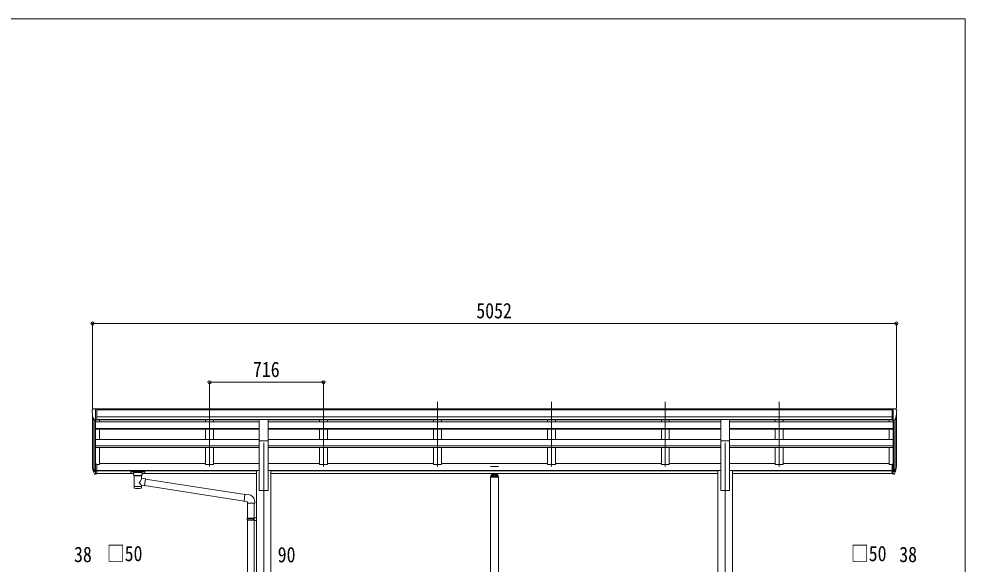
# Model space of a CAD drawing. Units: millimetres at full size. Extents: x -5590 to 5652, y -3902 to 3858.
# Drawn here: x -576 to 5370, y 434 to 3858 of the extents above; entities that cross this region are included whole.
import ezdxf
from ezdxf.enums import TextEntityAlignment as Align

# ---------------------------------------------------------------- set-up
doc = ezdxf.new("R2010")
doc.units = ezdxf.units.MM
doc.header["$LTSCALE"] = 20
doc.header["$PDMODE"] = 32
doc.header["$PDSIZE"] = 20
for name, color, linetype, lineweight in [('0-1_本体', 4, 'Continuous', 9), ('0-2_部品', 7, 'Continuous', 9), ('0-8_PARTS2', 2, 'Continuous', 9), ('0-A_寸法', 7, 'Continuous', 9), ('1-1_GLASS', 4, 'Continuous', 9), ('1-2_GLASS_SEAL', 7, 'Continuous', 9), ('F-0_240', 7, 'Continuous', 9)]:
    doc.layers.add(name, color=color, linetype=linetype, lineweight=lineweight)
doc.styles.add('ＭＳ ゴシック', font='')
doc.styles.get('ＭＳ ゴシック').set_extended_font_data('MS Gothic')

msp = doc.modelspace()

# ---------------------------------------------------------------- linework, layer by layer
at = {"layer": '0-1_本体'}
for p, q in [((-114.01, 1058.67), (-114.01, 1371.44)), ((-87.51, 1408.19), (4911.49, 1408.19)), ((-87.51, 1402.85), (4911.49, 1402.85)), ((4937.99, 1058.67), (4937.99, 1371.44)), ((-109.73, 1352.64), (-109.73, 1034.41)), ((-100.01, 1337.29), (-100.01, 1016.41)), ((-94.01, 1336.81), (-94.01, 1060.84)), ((934.49, 1328.02), (-94.01, 1328.02)), ((-87.51, 1359.32), (4911.49, 1359.32)), ((-87.51, 1341.65), (4911.49, 1341.65)), ((934.49, 1339.27), (-87.51, 1339.27)), ((-69.01, 1328.02), (-69.01, 1339.27)), ((596.99, 1339.21), (596.99, 1328.02)), ((646.99, 1339.21), (646.99, 1328.02)), ((989.49, 1339.27), (3834.49, 1339.27)), ((989.49, 1328.02), (3834.49, 1328.02)), ((1312.99, 1339.21), (1312.99, 1328.02)), ((1362.99, 1339.21), (1362.99, 1328.02)), ((2028.99, 1339.21), (2028.99, 1328.02)), ((2078.99, 1339.21), (2078.99, 1328.02)), ((2744.99, 1339.21), (2744.99, 1328.02)), ((2794.99, 1339.21), (2794.99, 1328.02)), ((3460.99, 1339.21), (3460.99, 1328.02)), ((3510.99, 1339.21), (3510.99, 1328.02)), ((3889.49, 1339.27), (4911.49, 1339.27)), ((3889.49, 1328.02), (4917.99, 1328.02)), ((4176.99, 1339.21), (4176.99, 1328.02)), ((4226.99, 1339.21), (4226.99, 1328.02)), ((4892.99, 1328.02), (4892.99, 1339.27)), ((4917.99, 1336.81), (4917.99, 1060.84)), ((4923.99, 1337.29), (4923.99, 1016.41)), ((4933.71, 1352.64), (4933.71, 1034.41)), ((934.49, 1286.09), (-94.01, 1286.09)), ((934.49, 1284.59), (-94.01, 1284.59)), ((934.49, 1280.39), (-94.01, 1280.39)), ((-69.01, 1216.66), (-69.01, 1280.39)), ((596.99, 1280.39), (596.99, 1216.66)), ((646.99, 1280.39), (646.99, 1216.66)), ((989.49, 1286.09), (3834.49, 1286.09)), ((989.49, 1284.59), (3834.49, 1284.59)), ((989.49, 1280.39), (3834.49, 1280.39)), ((1312.99, 1280.39), (1312.99, 1216.66)), ((1362.99, 1280.39), (1362.99, 1216.66)), ((2028.99, 1280.39), (2028.99, 1216.66)), ((2078.99, 1280.39), (2078.99, 1216.66)), ((2744.99, 1280.39), (2744.99, 1216.66)), ((2794.99, 1280.39), (2794.99, 1216.66)), ((3460.99, 1280.39), (3460.99, 1216.66)), ((3510.99, 1280.39), (3510.99, 1216.66)), ((3889.49, 1286.09), (4917.99, 1286.09)), ((3889.49, 1284.59), (4917.99, 1284.59)), ((3889.49, 1280.39), (4917.99, 1280.39)), ((4176.99, 1280.39), (4176.99, 1216.66)), ((4226.99, 1280.39), (4226.99, 1216.66)), ((4892.99, 1216.66), (4892.99, 1280.39)), ((934.48, 1216.66), (-94.01, 1216.66)), ((934.49, 1212.34), (934.49, 895.55)), ((989.49, 895.55), (989.49, 1212.34)), ((989.5, 1216.66), (3834.5, 1216.66)), ((3834.49, 1212.34), (3834.49, 895.55)), ((3889.49, 895.55), (3889.49, 1212.34)), ((3889.5, 1216.66), (4917.99, 1216.66)), ((934.49, 1177.22), (-94.01, 1177.22)), ((934.49, 1175.74), (-94.01, 1175.74)), ((934.49, 1166.49), (-94.01, 1166.49)), ((-69.01, 1060.02), (-69.01, 1166.49)), ((596.99, 1166.49), (596.99, 1060)), ((646.99, 1166.49), (646.99, 1060)), ((989.49, 1177.22), (3834.49, 1177.22)), ((989.49, 1175.74), (3834.49, 1175.74)), ((989.49, 1166.49), (3834.49, 1166.49)), ((1312.99, 1166.49), (1312.99, 1060)), ((1362.99, 1166.49), (1362.99, 1060)), ((2028.99, 1166.49), (2028.99, 1060)), ((2078.99, 1166.49), (2078.99, 1060)), ((2744.99, 1166.49), (2744.99, 1060)), ((2794.99, 1166.49), (2794.99, 1060)), ((3460.99, 1166.49), (3460.99, 1060)), ((3510.99, 1166.49), (3510.99, 1060)), ((3889.49, 1177.22), (4917.99, 1177.22)), ((3889.49, 1175.74), (4917.99, 1175.74)), ((3889.49, 1166.49), (4917.99, 1166.49)), ((4176.99, 1166.49), (4176.99, 1060)), ((4226.99, 1166.49), (4226.99, 1060)), ((4892.99, 1060.02), (4892.99, 1166.49)), ((-87.51, 1060.02), (-69.01, 1060.02)), ((-87.51, 1020.72), (916.99, 1020.72)), ((-87.51, 1019.32), (916.99, 1019.32)), ((-69.01, 1064.82), (596.99, 1064.82)), ((596.99, 1060), (646.99, 1060)), ((646.99, 1064.82), (934.49, 1064.82)), ((916.99, 1021.93), (934.49, 1021.93)), ((916.99, 1021.93), (916.99, -1454.45)), ((989.49, 1064.82), (1312.99, 1064.82)), ((989.49, 1021.93), (1006.99, 1021.93)), ((1006.99, 1021.93), (1006.99, -1454.45)), ((1006.99, 1020.72), (3816.79, 1020.72)), ((1006.99, 1019.32), (3816.79, 1019.32)), ((1312.99, 1060), (1362.99, 1060)), ((1362.99, 1064.82), (2028.99, 1064.82)), ((2028.99, 1060), (2078.99, 1060)), ((2078.99, 1064.82), (2744.99, 1064.82)), ((2744.99, 1060), (2794.99, 1060)), ((2794.99, 1064.82), (3460.99, 1064.82)), ((3460.99, 1060), (3510.99, 1060)), ((3510.99, 1064.82), (3834.49, 1064.82)), ((3816.79, 1021.93), (3834.49, 1021.93)), ((3816.79, 1021.93), (3816.79, -1454.45)), ((3889.49, 1064.82), (4176.99, 1064.82)), ((3889.49, 1021.93), (3907.19, 1021.93)), ((3907.19, 1021.93), (3907.19, -1454.45)), ((3907.19, 1020.72), (4911.49, 1020.72)), ((3907.19, 1019.32), (4911.49, 1019.32)), ((4176.99, 1060), (4226.99, 1060)), ((4226.99, 1064.82), (4892.99, 1064.82)), ((4911.49, 1060.02), (4892.99, 1060.02)), ((-87.51, 1001.95), (143.99, 1001.95)), ((197.99, 1001.95), (916.99, 1001.95)), ((1006.99, 1001.95), (3816.79, 1001.95)), ((3907.19, 1001.95), (4911.49, 1001.95)), ((934.49, 895.55), (989.49, 895.55)), ((3834.49, 895.55), (3889.49, 895.55))]:
    msp.add_line(p, q, dxfattribs=at)
at = {"layer": '0-2_部品'}
for p, q in [((-116.01, 1400.43), (-116.01, 1399.8)), ((-109.1, 1409.23), (-113.17, 1403.42)), ((-106.01, 1409.8), (-108.34, 1409.66)), ((-106.01, 1409.8), (-87.51, 1409.8)), ((-94.01, 1336.81), (-94.01, 1409.8)), ((-87.51, 1409.8), (-77.51, 1409.71)), ((-87.51, 1337.81), (-87.51, 1409.8)), ((-77.51, 1408.19), (-77.51, 1409.71)), ((4911.49, 1409.8), (4901.49, 1409.71)), ((4901.49, 1408.19), (4901.49, 1409.71)), ((4911.49, 1337.81), (4911.49, 1409.8)), ((4929.99, 1409.8), (4911.49, 1409.8)), ((4917.99, 1336.81), (4917.99, 1409.8)), ((4929.99, 1409.8), (4932.32, 1409.66)), ((4933.08, 1409.23), (4937.15, 1403.42)), ((4939.99, 1400.43), (4939.99, 1399.8)), ((-101.63, 1338.63), (-110.91, 1354.69)), ((-94.01, 1336.81), (-99.22, 1337.13)), ((-87.51, 1337.81), (-94.01, 1337.81)), ((934.49, 1341.36), (989.49, 1341.36)), ((934.49, 1207.85), (934.49, 1341.36)), ((989.49, 1207.85), (989.49, 1341.36)), ((3834.49, 1341.36), (3889.49, 1341.36)), ((3834.49, 1207.85), (3834.49, 1341.36)), ((3889.49, 1207.85), (3889.49, 1341.36)), ((4911.49, 1337.81), (4917.99, 1337.81)), ((4917.99, 1336.81), (4923.2, 1337.13)), ((4925.62, 1338.63), (4934.89, 1354.69)), ((934.49, 1207.85), (989.49, 1207.85)), ((3834.49, 1207.85), (3889.49, 1207.85)), ((-111.62, 1034.8), (-101.45, 1015.63)), ((-100.44, 1016.88), (-110.2, 1035.3)), ((-109.03, 1017.95), (-101.45, 1000.46)), ((-94.01, 1016.13), (-99.14, 1016.13)), ((-94.01, 1014.13), (-98.85, 1014.13)), ((-94.01, 1060.85), (-94.01, 998.96)), ((-87.51, 1060.85), (-94.01, 1060.85)), ((-87.51, 1022.53), (-94.01, 1022.53)), ((-87.51, 1017.13), (-94.01, 1017.13)), ((-87.51, 1060.85), (-87.51, 999.78)), ((127.49, 1014.07), (127.49, 1003.31)), ((127.49, 1013.88), (127.49, 1012.34)), ((129.49, 1014.73), (212.49, 1014.73)), ((129.49, 1012.56), (212.49, 1012.56)), ((214.49, 1014.07), (214.49, 1003.31)), ((4911.49, 1060.85), (4911.49, 999.78)), ((4911.49, 1060.85), (4917.99, 1060.85)), ((4911.49, 1022.53), (4917.99, 1022.53)), ((4911.49, 1017.13), (4917.99, 1017.13)), ((4917.99, 1060.85), (4917.99, 998.96)), ((4917.99, 1016.13), (4923.13, 1016.13)), ((4917.99, 1014.13), (4922.84, 1014.13)), ((4924.42, 1016.88), (4934.18, 1035.3)), ((4935.6, 1034.8), (4925.43, 1015.63)), ((4933.01, 1017.95), (4925.43, 1000.46)), ((-94.01, 998.96), (-98.85, 998.96)), ((-87.51, 999.78), (-94.01, 999.78)), ((129.49, 1002.65), (143.99, 1002.65)), ((143.99, 995.84), (143.99, 1006.11)), ((148.09, 991.34), (148.07, 911.05)), ((193.89, 973.77), (193.89, 991.35)), ((219.11, 969.86), (193.89, 973.77)), ((197.99, 995.84), (197.99, 1006.11)), ((197.99, 1002.65), (212.49, 1002.65)), ((219.11, 969.86), (212.09, 924.6)), ((218.8, 967.84), (843.33, 870.95)), ((4911.49, 999.78), (4917.99, 999.78)), ((4917.99, 998.96), (4922.84, 998.96)), ((193.91, 911.05), (193.89, 927.67)), ((193.89, 927.42), (212.09, 924.6)), ((839.66, 829.02), (212.36, 926.34)), ((864.35, 871.14), (843.51, 872.96)), ((859.42, 815.39), (905.42, 815.39)), ((860.79, 815.39), (860.79, 721.49)), ((902.79, 815.39), (902.79, 724.05)), ((905.42, 815.39), (905.42, 826.31)), ((858.79, 719.49), (859.79, 721.49)), ((858.79, 719.49), (902.79, 719.49)), ((858.79, 719.49), (858.79, 711.49)), ((859.79, 721.49), (902.79, 721.49)), ((898.31, 719.49), (897.88, 721.49)), ((900.79, 723.99), (916.79, 724.46)), ((900.79, 721.99), (900.79, 723.99)), ((900.79, 721.99), (902.79, 721.99)), ((916.79, 724.46), (916.79, 706.52)), ((858.79, 711.49), (902.79, 711.49)), ((858.79, 711.49), (859.79, 709.49)), ((859.79, 709.49), (902.79, 709.49)), ((860.79, 709.49), (860.79, -34.7)), ((900.79, 706.99), (900.79, 708.99)), ((900.79, 706.99), (916.79, 706.52)), ((902.79, 706.93), (902.79, -32.14))]:
    msp.add_line(p, q, dxfattribs=at)
for points in [[(127.49, 1014.07), (127.53, 1014.27), (127.61, 1014.4), (127.71, 1014.5), (127.81, 1014.56), (127.93, 1014.6), (128.23, 1014.66), (128.72, 1014.71), (129.26, 1014.73), (129.49, 1014.73)], [(212.49, 1014.73), (212.84, 1014.73), (213.37, 1014.7), (213.82, 1014.65), (214.13, 1014.58), (214.3, 1014.48), (214.42, 1014.34), (214.48, 1014.16), (214.49, 1014.07)], [(127.49, 1003.31), (127.53, 1003.12), (127.61, 1002.98), (127.71, 1002.88), (127.81, 1002.82), (127.93, 1002.78), (128.23, 1002.72), (128.72, 1002.67), (129.26, 1002.65), (129.49, 1002.65)], [(144.03, 995.9), (144.01, 995.54), (144.25, 994.58), (144.77, 993.7), (145.58, 992.86), (146.69, 992.06), (148.09, 991.34)], [(193.89, 991.35), (194.12, 991.44), (195.48, 992.18), (196.59, 993.03), (197.35, 993.89), (197.81, 994.79), (197.98, 995.68)], [(212.49, 1002.65), (212.84, 1002.65), (213.37, 1002.68), (213.82, 1002.73), (214.13, 1002.8), (214.3, 1002.9), (214.42, 1003.04), (214.48, 1003.22), (214.49, 1003.31)], [(843.51, 872.96), (839.5, 827.14), (859.42, 825.39), (859.42, 815.39)], [(898.31, 719.49), (898.31, 711.49), (897.88, 709.49)], [(900.79, 708.99), (902.79, 708.99), (902.79, 721.99)]]:
    msp.add_lwpolyline(points, dxfattribs=at)
for centre, radius, start, end in [((-113.01, 1400.43), 3, 93, 180), ((85.99, 1399.8), 202, 180, 192.90261), ((-108.28, 1408.66), 1, 93.5, 145), ((4932.26, 1408.66), 1, 35, 86.5), ((4737.99, 1399.8), 202, 347.09739, 0), ((4936.99, 1400.43), 3, 0, 87), ((-99.03, 1340.13), 3, 210, 266.5), ((4923.02, 1340.13), 3, 273.5, 330), ((-25.35, 1056.97), 89.07, 174.49576, 194.41188), ((-26.06, 1061.25), 88.05, 177.22392, 197.21071), ((19.21, 1054.03), 133.22, 183.27987, 195.71302), ((-98.85, 1017.13), 3, 210, 270), ((-99.14, 1017.63), 1.5, 210, 270), ((4922.84, 1017.13), 3, 270, 330), ((4923.13, 1017.63), 1.5, 270, 330), ((4804.77, 1054.03), 133.22, 344.28698, 356.72013), ((4850.04, 1061.25), 88.05, 342.78929, 2.77608), ((4849.33, 1056.97), 89.07, 345.58812, 5.50424), ((-98.85, 1001.96), 3, 210, 270), ((4922.84, 1001.96), 3, 270, 330), ((860.42, 826.31), 45, 0, 85)]:
    msp.add_arc(centre, radius, start, end, dxfattribs=at)
for centre, major_axis, ratio, start_param, end_param in [((129.49, 1012.34), (2, 0), 0.109601, 1.5707963, 3.1415927), ((212.49, 1012.34), (2, 0), 0.109601, 0, 1.5707963), ((170.99, 1006.11), (27, 0), 0.122176, 6.2831853, 9.424778), ((171, 990.89), (-22.91, 0.42), 0.072511, 0.0008029, 1.5715993), ((171, 989.26), (-22.91, 0.42), 0.072511, 0.0008029, 1.5715993), ((170.98, 990.89), (22.92, 0.42), 0.07247, 4.71158, 6.2823764), ((170.98, 989.26), (22.92, 0.42), 0.07247, 4.71158, 6.2823764), ((170.99, 947.23), (-22.81, -26.62), 0.234429, 1.6855472, 3.1268519), ((181.99, 995.84), (16, 0), 0.361356, 6.2636979, 6.2831853), ((170.99, 911.05), (22.92, 0), 0.101955, 3.1415499, 6.2833984), ((170.99, 923.49), (22.91, 0), 0.122865, 3.1415927, 6.2831853), ((173.55, 949.87), (20.32, -22.25), 0.045535, 0.0389954, 1.3075346)]:
    msp.add_ellipse(centre, major_axis=major_axis, ratio=ratio, start_param=start_param, end_param=end_param, dxfattribs=at)
at = {"layer": '0-8_PARTS2'}
for p, q in [((621.99, 1453.12), (621.99, 1046.33)), ((1337.99, 1453.12), (1337.99, 1046.33)), ((2053.99, 1453.12), (2053.99, 1046.33)), ((2769.99, 1453.12), (2769.99, 1046.33)), ((3485.99, 1453.12), (3485.99, 1046.33)), ((4201.99, 1453.12), (4201.99, 1046.33)), ((961.99, 1195.55), (961.99, -1554.45)), ((3861.99, 1195.55), (3861.99, -1554.45))]:
    msp.add_line(p, q, dxfattribs=at)
at = {"layer": '0-A_寸法', "color": 6}
for p, q in [((-114.01, 1944.36), (-114.01, 1410.93)), ((-114.01, 1944.36), (4937.99, 1944.36)), ((4937.99, 1944.36), (4937.99, 1410.93)), ((621.99, 1575.36), (621.99, 1412.87)), ((621.99, 1575.36), (1337.99, 1575.36)), ((1337.99, 1575.36), (1337.99, 1412.87))]:
    msp.add_line(p, q, dxfattribs=at)
for p in [(-114.01, 1944.36), (4937.99, 1944.36), (621.99, 1575.36), (1337.99, 1575.36)]:
    msp.add_point(p, dxfattribs=at)
at = {"layer": '1-1_GLASS'}
for p, q in [((2386.99, 1046.1), (2436.99, 1046.1)), ((2386.99, 978.79), (2386.99, -1154.45)), ((2436.99, 978.79), (2436.99, -1154.45))]:
    msp.add_line(p, q, dxfattribs=at)
at = {"layer": '1-2_GLASS_SEAL', "color": 4}
for p, q in [((2386.49, 980.29), (2386.49, 978.79)), ((2437.49, 978.79), (2386.49, 978.79)), ((2435.99, 981.79), (2387.99, 981.79)), ((2389.49, 987.43), (2389.49, 981.79)), ((2391.99, 990), (2393.49, 990)), ((2391.99, 987.49), (2391.99, 981.79)), ((2391.99, 987.49), (2393.49, 987.49)), ((2391.99, 985.6), (2431.99, 985.6)), ((2430.49, 995.92), (2393.49, 995.92)), ((2393.49, 995.92), (2393.49, 987.49)), ((2393.49, 993.44), (2430.49, 993.44)), ((2396.09, 991), (2396.09, 990.52)), ((2399.54, 989.11), (2399.54, 988.78)), ((2401.5, 989.44), (2401.5, 989.1)), ((2401.99, 990.35), (2401.99, 987.67)), ((2402.48, 989.44), (2402.48, 989.1)), ((2404.44, 988.78), (2404.44, 989.11)), ((2407.89, 991), (2407.89, 990.52)), ((2416.09, 991), (2416.09, 990.52)), ((2419.54, 989.11), (2419.54, 988.78)), ((2421.5, 989.44), (2421.5, 989.1)), ((2421.99, 990.35), (2421.99, 987.67)), ((2422.48, 989.44), (2422.48, 989.1)), ((2424.44, 988.78), (2424.44, 989.11)), ((2427.89, 991), (2427.89, 990.52)), ((2430.49, 995.92), (2430.49, 987.49)), ((2430.49, 990), (2431.99, 990)), ((2430.49, 987.49), (2431.99, 987.49)), ((2431.99, 987.49), (2431.99, 981.79)), ((2434.49, 981.79), (2434.49, 987.43)), ((2437.49, 980.29), (2437.49, 978.79))]:
    msp.add_line(p, q, dxfattribs=at)
for points in [[(2400.52, 988.88), (2400.71, 988.86), (2400.79, 988.85), (2400.9, 988.85), (2401.07, 988.86), (2401.21, 988.89), (2401.34, 988.93), (2401.43, 988.98), (2401.48, 989.04)], [(2402.5, 989.04), (2402.56, 988.98), (2402.65, 988.93), (2402.77, 988.89), (2402.92, 988.86), (2403.09, 988.85), (2403.19, 988.85), (2403.27, 988.86), (2403.46, 988.88)], [(2420.52, 988.88), (2420.71, 988.86), (2420.79, 988.85), (2420.9, 988.85), (2421.07, 988.86), (2421.21, 988.89), (2421.34, 988.93), (2421.43, 988.98), (2421.48, 989.04)], [(2422.5, 989.04), (2422.56, 988.98), (2422.65, 988.93), (2422.77, 988.89), (2422.92, 988.86), (2423.09, 988.85), (2423.19, 988.85), (2423.27, 988.86), (2423.46, 988.88)]]:
    msp.add_lwpolyline(points, dxfattribs=at)
for centre, start, end in [((2387.99, 980.29), 90, 180), ((2435.99, 980.29), 0, 90)]:
    msp.add_arc(centre, 1.5, start, end, dxfattribs=at)
for centre, major_axis, ratio, start_param, end_param in [((2391.99, 987.43), (0, 2.57), 0.97237, 6.2831853, 7.8539816), ((2401.99, 991), (5.9, 0), 0.342073, 0, 3.1415927), ((2401.99, 996.29), (8.02, 0), 0.939674, 4.4018361, 4.5279947), ((2401.99, 995.95), (8.02, 0), 0.939674, 4.4018361, 4.5279947), ((2401.99, 996.96), (8.02, 0), 0.939674, 4.6512338, 4.7735441), ((2401.99, 996.29), (-8.02, 0), 0.939674, 1.7551906, 1.8813492), ((2401.99, 995.95), (-8.02, 0), 0.939674, 1.7551906, 1.8813492), ((2421.99, 991), (5.9, 0), 0.342073, 0, 3.1415927), ((2421.99, 996.29), (8.02, 0), 0.939674, 4.4018361, 4.5279947), ((2421.99, 995.95), (8.02, 0), 0.939674, 4.4018361, 4.5279947), ((2421.99, 996.96), (8.02, 0), 0.939674, 4.6512338, 4.7735441), ((2421.99, 996.29), (-8.02, 0), 0.939674, 1.7551906, 1.8813492), ((2421.99, 995.95), (-8.02, 0), 0.939674, 1.7551906, 1.8813492), ((2431.99, 987.43), (0, 2.57), 0.97237, 4.712389, 6.2831853)]:
    msp.add_ellipse(centre, major_axis=major_axis, ratio=ratio, start_param=start_param, end_param=end_param, dxfattribs=at)
for centre in [(2401.99, 990.52), (2421.99, 990.52)]:
    msp.add_ellipse(centre, major_axis=(5.9, 0), ratio=0.342073, dxfattribs=at)
at = {"layer": 'F-0_240', "color": 5}
for p, q in [((-5590.3, 3858.23), (5369.7, 3858.23)), ((5369.7, 3858.23), (5369.7, -3901.77))]:
    msp.add_line(p, q, dxfattribs=at)

# ---------------------------------------------------------------- texts
at = {"layer": '0-A_寸法', "style": 'ＭＳ ゴシック', "width": 0.85}
for s, p in [('5052', (2297.99, 1948.36)), ('716', (894.49, 1579.36)), ('38', (-229.94, 416.93)), ('□50', (-23.9, 422.62)), ('90', (1049.99, 415.51)), ('□50', (4651.88, 422.62)), ('38', (4955.93, 416.93))]:
    msp.add_text(s, height=96.77, dxfattribs=at).set_placement(p, align=Align.BOTTOM_LEFT)

doc.saveas('drawing.dxf')
